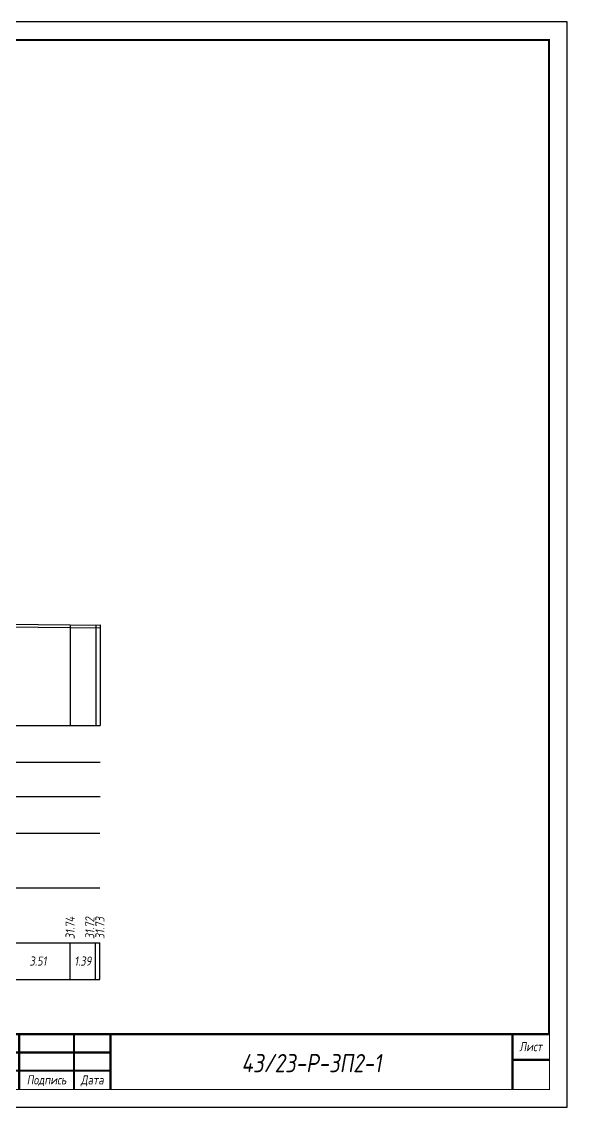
# Model space of a CAD drawing. Extents: x -717 to 1451, y -133302 to 233.
# Drawn here: x 240.7 to 389.9, y -92471.4 to -92174.4 of the extents above; entities that cross this region are included whole.
import ezdxf
from ezdxf.enums import TextEntityAlignment as Align

# ---------------------------------------------------------------- set-up
doc = ezdxf.new("R2010")
doc.units = 0
for name, color, linetype in [('Зарамочное оформление', 7, 'Continuous'), ('Код_510', 7, 'Continuous'), ('Таблица', 7, 'Continuous'), ('Черный поперечник', 3, 'Continuous')]:
    doc.layers.add(name, color=color, linetype=linetype)
doc.layers.add('Контур_2570', color=7, linetype='Continuous', true_color=0x80ff00)
doc.styles.add('М', font='romand.shx', dxfattribs={"width": 0.8, "oblique": 10, "height": 2.5})

# ---------------------------------------------------------------- blocks, each defined once
blk = doc.blocks.new('Штамп')
at = {"linetype": 'Continuous'}
blk.add_wipeout([(199.95, -411.25), (384.95, -411.25), (384.95, -426.25), (199.95, -426.25)], dxfattribs=at).dxf.layer = 'Зарамочное оформление'
at = {"layer": 'Зарамочное оформление', "linetype": 'Continuous', "lineweight": -3, "const_width": 0.6, "flags": 128}
for points in [[(199.95, -426.25), (199.95, -411.25), (384.95, -411.25)], [(209.95, -411.25), (209.95, -426.25)], [(219.95, -411.25), (219.95, -426.25)], [(229.95, -411.25), (229.95, -426.25)], [(239.95, -411.25), (239.95, -426.25)], [(254.95, -411.25), (254.95, -426.25)], [(264.95, -411.25), (264.95, -426.25)], [(374.95, -411.25), (374.95, -426.25)], [(199.95, -416.25), (264.95, -416.25)], [(374.95, -418.25), (384.95, -418.25)], [(199.95, -421.25), (264.95, -421.25)]]:
    blk.add_lwpolyline(points, dxfattribs=at)
at = {"linetype": 'Continuous', "insert": (319.95, -419.17), "char_height": 5, "width": 110, "attachment_point": 5, "style": 'М'}
blk.add_mtext('{\\Q10;\\W0.8;43/23-Р-ЗП2-1}', dxfattribs=at)
at = {"layer": 'Зарамочное оформление', "linetype": 'Continuous', "style": 'М', "oblique": 10}
for s, width, p in [('Лист', 0.8, (379.95, -414.66)), ('Изм.', 0.8, (204.95, -423.75)), ('Кол.уч.', 0.7, (214.95, -423.75)), ('Лист', 0.8, (224.95, -423.75)), ('N док.', 0.7, (235.28, -423.75)), ('Подпись', 0.8, (247.45, -423.75)), ('Дата', 0.8, (259.95, -423.75))]:
    blk.add_text(s, height=2.5, dxfattribs=dict(at, width=width)).set_placement(p, align=Align.MIDDLE_CENTER)
blk = doc.blocks.new('шифр')
blk.add_blockref('Штамп', (0, -92100))

msp = doc.modelspace()

# ---------------------------------------------------------------- linework, layer by layer
at = {"flags": 128}
msp.add_lwpolyline([(-30.054, -92471.421), (389.946, -92471.421), (389.946, -92174.421), (-30.054, -92174.421)], close=True, dxfattribs=at)
at = {"const_width": 0.6, "flags": 128}
msp.add_lwpolyline([(-10.054, -92466.421), (384.946, -92466.421), (384.946, -92179.421), (-10.054, -92179.421)], close=True, dxfattribs=at)
at = {"layer": 'Код_510'}
for p, q in [((253.892, -92436.421), (253.892, -92426.421)), ((260.858, -92436.421), (260.858, -92426.421)), ((262.059, -92436.421), (262.059, -92426.421))]:
    msp.add_line(p, q, dxfattribs=at)
at = {"layer": 'Контур_2570', "flags": 128}
msp.add_lwpolyline([(236.383, -92339.978), (253.946, -92340.145), (260.913, -92340.244), (262.113, -92340.193)], dxfattribs=at)
at = {"layer": 'Таблица'}
for p, q in [((80, -92367), (262.113, -92367)), ((80, -92377), (262.113, -92377)), ((80, -92386.421), (262.113, -92386.421)), ((79.946, -92396.421), (262.059, -92396.421)), ((79.946, -92411.421), (262.059, -92411.421)), ((79.946, -92426.421), (262.059, -92426.421)), ((79.946, -92436.421), (262.059, -92436.421))]:
    msp.add_line(p, q, dxfattribs=at)
at = {"layer": 'Черный поперечник', "color": 7}
for p, q in [((253.946, -92339.395), (253.946, -92367)), ((260.913, -92339.494), (260.913, -92367)), ((262.113, -92339.443), (262.113, -92367))]:
    msp.add_line(p, q, dxfattribs=at)
at = {"layer": 'Черный поперечник', "flags": 128}
msp.add_lwpolyline([(236.383, -92339.228), (253.946, -92339.395), (260.913, -92339.494), (262.113, -92339.443)], dxfattribs=at)

# ---------------------------------------------------------------- texts
at = {"linetype": 'Continuous', "style": 'М', "oblique": 10, "width": 0.8}
msp.add_text('302', height=2.5, dxfattribs=at).set_placement((380.312, -92462.509), align=Align.MIDDLE)
at = {"layer": 'Код_510', "style": 'М', "oblique": 10, "width": 0.8}
for s, p in [('31.74', (253.892, -92425.421)), ('31.72', (259.282, -92425.421)), ('31.73', (262.059, -92425.421))]:
    msp.add_text(s, height=2.5, rotation=90, dxfattribs=at).set_placement(p, align=Align.MIDDLE_LEFT)
for s, p in [('3.51', (245.11, -92431.421)), ('1.39', (257.375, -92431.421))]:
    msp.add_text(s, height=2.5, dxfattribs=at).set_placement(p, align=Align.MIDDLE_CENTER)

# ---------------------------------------------------------------- next in the draw order: block references
msp.add_blockref('шифр', (0, 59.829))

doc.saveas('drawing.dxf')
